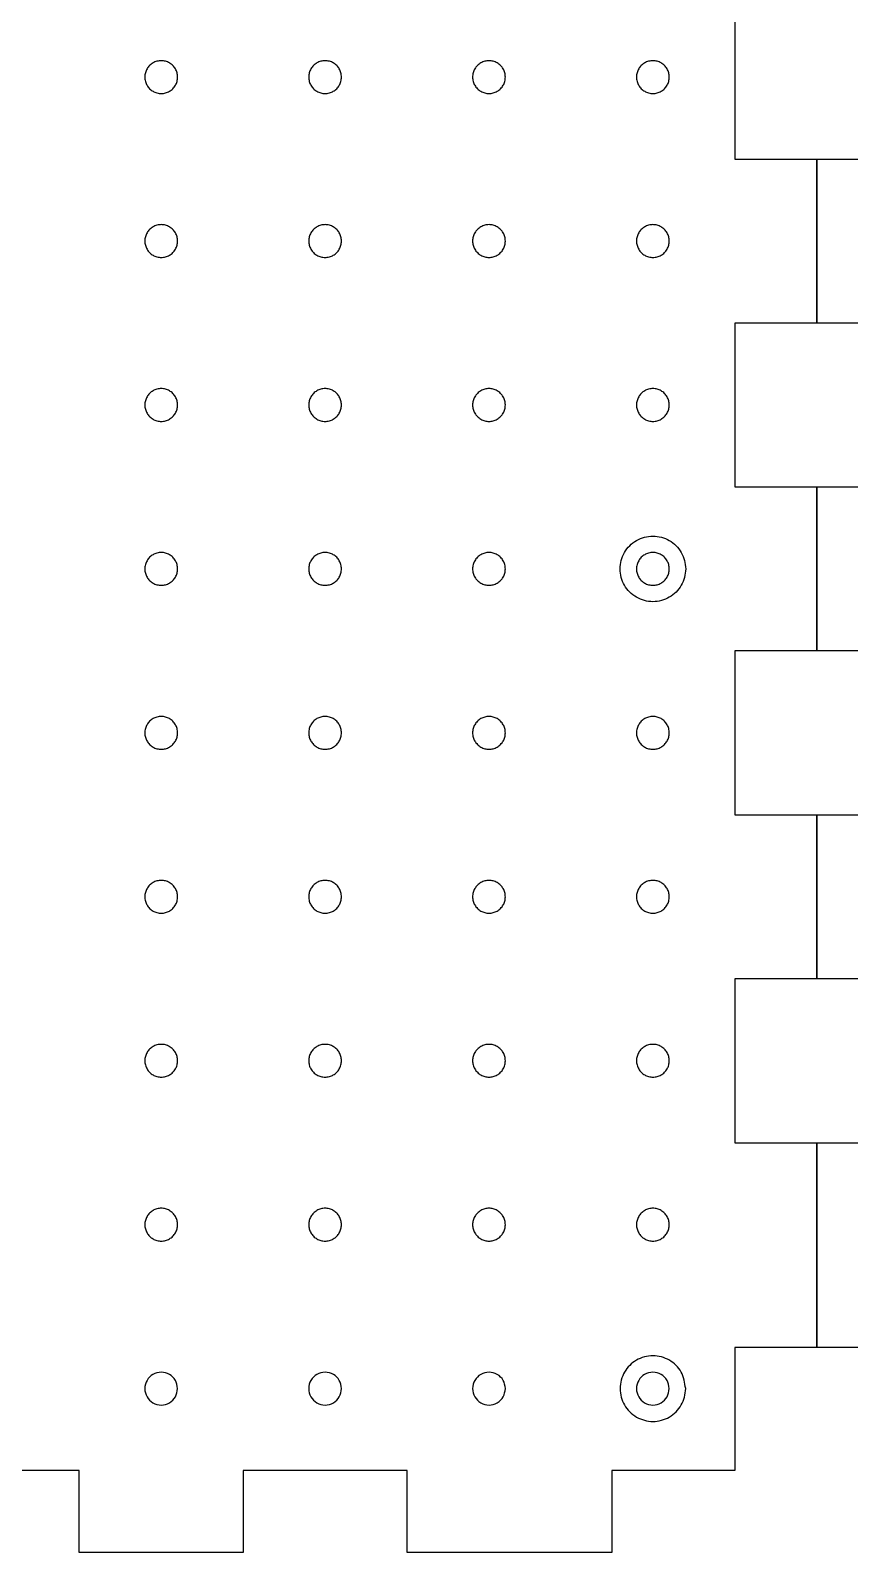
# Model space of a CAD drawing. Extents: x 1 to 323, y 39 to 399.
# Drawn here: x 52.8 to 102.8, y 39.3 to 132.2 of the extents above; entities that cross this region are included whole.
import ezdxf

# ---------------------------------------------------------------- set-up
doc = ezdxf.new("R2010")
doc.units = 0
doc.layers.add('Layer_1', color=7, linetype='CONTINUOUS')

msp = doc.modelspace()

# ---------------------------------------------------------------- linework, layer by layer
at = {"layer": 'Layer_1', "color": 7}
for points in [[(95.774505, 134.326936), (95.774505, 124.326928), (100.774509, 124.326928), (100.774509, 114.32692), (95.774505, 114.32692), (95.774505, 104.326911), (100.774509, 104.326911), (100.774509, 94.326903), (95.774505, 94.326903), (95.774505, 84.326895), (100.774509, 84.326895), (100.774509, 74.326887), (95.774505, 74.326887), (95.774505, 64.326879), (100.774509, 64.326879), (100.774509, 51.826875), (95.774505, 51.826875), (95.774505, 44.326876), (88.2745, 44.326876), (88.2745, 39.326858), (75.774489, 39.326858), (75.774489, 44.326876), (65.774481, 44.326876), (65.774481, 39.326858), (55.774472, 39.326858), (55.774472, 44.326876), (45.774464, 44.326876)], [(105.774513, 114.32692), (100.774509, 114.32692), (100.774509, 124.326928), (105.774513, 124.326928)], [(105.774513, 94.326903), (100.774509, 94.326903), (100.774509, 104.326911), (105.774513, 104.326911)], [(105.774513, 74.326887), (100.774509, 74.326887), (100.774509, 84.326895), (105.774513, 84.326895)], [(105.774513, 51.826875), (100.774509, 51.826875), (100.774509, 64.326879), (105.774513, 64.326879)]]:
    msp.add_lwpolyline(points, dxfattribs=at)
for points in [[(61.774477, 129.326935), (61.774477, 129.326935)], [(71.774483, 129.326935), (71.774483, 129.326935)], [(81.774497, 129.326935), (81.774497, 129.326935)], [(91.774499, 129.326935), (91.774499, 129.326935)], [(61.774477, 119.326924), (61.774477, 119.326924)], [(71.774483, 119.326924), (71.774483, 119.326924)], [(81.774497, 119.326924), (81.774497, 119.326924)], [(91.774499, 119.326924), (91.774499, 119.326924)], [(61.774477, 109.326916), (61.774477, 109.326916)], [(71.774483, 109.326916), (71.774483, 109.326916)], [(81.774497, 109.326916), (81.774497, 109.326916)], [(91.774499, 109.326916), (91.774499, 109.326916)], [(61.774477, 99.326905), (61.774477, 99.326905)], [(71.774483, 99.326905), (71.774483, 99.326905)], [(81.774497, 99.326905), (81.774497, 99.326905)], [(91.774499, 99.326905), (91.774499, 99.326905)], [(92.7745, 99.326905), (92.7745, 99.326905)], [(61.774477, 89.326896), (61.774477, 89.326896)], [(71.774483, 89.326896), (71.774483, 89.326896)], [(81.774497, 89.326896), (81.774497, 89.326896)], [(91.774499, 89.326896), (91.774499, 89.326896)], [(61.774477, 79.326885), (61.774477, 79.326885)], [(71.774483, 79.326885), (71.774483, 79.326885)], [(81.774497, 79.326885), (81.774497, 79.326885)], [(91.774499, 79.326885), (91.774499, 79.326885)], [(61.774477, 69.326874), (61.774477, 69.326874)], [(71.774483, 69.326874), (71.774483, 69.326874)], [(81.774497, 69.326874), (81.774497, 69.326874)], [(91.774499, 69.326874), (91.774499, 69.326874)], [(61.774477, 59.326883), (61.774477, 59.326883)], [(71.774483, 59.326883), (71.774483, 59.326883)], [(81.774497, 59.326883), (81.774497, 59.326883)], [(91.774499, 59.326883), (91.774499, 59.326883)], [(61.774477, 49.326866), (61.774477, 49.326866)], [(71.774483, 49.326866), (71.774483, 49.326866)], [(81.774497, 49.326866), (81.774497, 49.326866)], [(91.774499, 49.326866), (91.774499, 49.326866)], [(92.7745, 49.326866), (92.7745, 49.326866)]]:
    msp.add_lwpolyline(points, close=True, dxfattribs=at)
for points, knots in [([(61.774477, 129.326935), (61.767811, 129.239426), (61.754534, 129.065134), (61.649608, 128.821219), (61.489975, 128.611658), (61.280133, 128.450977), (61.036293, 128.349944), (60.774472, 128.315381), (60.512677, 128.349944), (60.26876, 128.450977), (60.0592, 128.611658), (59.898518, 128.821219), (59.797485, 129.065134), (59.762923, 129.326935), (59.797485, 129.588736), (59.898518, 129.832651), (60.0592, 130.042211), (60.26876, 130.202893), (60.512677, 130.303926), (60.774472, 130.338488), (61.036293, 130.303926), (61.280133, 130.202893), (61.489975, 130.042211), (61.649608, 129.832651), (61.754534, 129.588736), (61.767811, 129.414443), (61.774477, 129.326935)], [0, 0, 0, 0, 0.261775, 0.521384, 0.783159, 1.044934, 1.304543, 1.566318, 1.828093, 2.087702, 2.349477, 2.611252, 2.870861, 3.132636, 3.394411, 3.65402, 3.915795, 4.17757, 4.437179, 4.698954, 4.960729, 5.220338, 5.482113, 5.743888, 6.003497, 6.265272, 6.265272, 6.265272, 6.265272]), ([(71.774483, 129.326935), (71.767816, 129.239426), (71.754539, 129.065134), (71.649614, 128.821219), (71.48998, 128.611658), (71.280139, 128.450977), (71.036299, 128.349944), (70.774478, 128.315381), (70.512682, 128.349944), (70.268766, 128.450977), (70.059206, 128.611658), (69.898524, 128.821219), (69.797491, 129.065134), (69.762928, 129.326935), (69.797491, 129.588736), (69.898524, 129.832651), (70.059206, 130.042211), (70.268766, 130.202893), (70.512682, 130.303926), (70.774478, 130.338488), (71.036299, 130.303926), (71.280139, 130.202893), (71.48998, 130.042211), (71.649614, 129.832651), (71.754539, 129.588736), (71.767816, 129.414443), (71.774483, 129.326935)], [0, 0, 0, 0, 0.261775, 0.521384, 0.783159, 1.044934, 1.304543, 1.566318, 1.828093, 2.087702, 2.349477, 2.611252, 2.870861, 3.132636, 3.394411, 3.65402, 3.915795, 4.17757, 4.437179, 4.698954, 4.960729, 5.220338, 5.482113, 5.743888, 6.003497, 6.265272, 6.265272, 6.265272, 6.265272]), ([(81.774497, 129.326935), (81.76783, 129.239426), (81.754553, 129.065134), (81.649628, 128.821219), (81.489994, 128.611658), (81.280152, 128.450977), (81.036313, 128.349944), (80.774491, 128.315381), (80.512696, 128.349944), (80.26878, 128.450977), (80.059219, 128.611658), (79.898537, 128.821219), (79.797505, 129.065134), (79.762942, 129.326935), (79.797505, 129.588736), (79.898537, 129.832651), (80.059219, 130.042211), (80.26878, 130.202893), (80.512696, 130.303926), (80.774491, 130.338488), (81.036313, 130.303926), (81.280152, 130.202893), (81.489994, 130.042211), (81.649628, 129.832651), (81.754553, 129.588736), (81.76783, 129.414443), (81.774497, 129.326935)], [0, 0, 0, 0, 0.261775, 0.521384, 0.783159, 1.044934, 1.304543, 1.566318, 1.828093, 2.087702, 2.349477, 2.611252, 2.870861, 3.132636, 3.394411, 3.65402, 3.915795, 4.17757, 4.437179, 4.698954, 4.960729, 5.220338, 5.482113, 5.743888, 6.003497, 6.265272, 6.265272, 6.265272, 6.265272]), ([(91.774499, 129.326935), (91.767833, 129.239426), (91.754556, 129.065134), (91.64963, 128.821219), (91.489997, 128.611658), (91.280155, 128.450977), (91.036315, 128.349944), (90.774494, 128.315381), (90.512698, 128.349944), (90.268782, 128.450977), (90.059222, 128.611658), (89.89854, 128.821219), (89.797507, 129.065134), (89.762945, 129.326935), (89.797507, 129.588736), (89.89854, 129.832651), (90.059222, 130.042211), (90.268782, 130.202893), (90.512698, 130.303926), (90.774494, 130.338488), (91.036315, 130.303926), (91.280155, 130.202893), (91.489997, 130.042211), (91.64963, 129.832651), (91.754556, 129.588736), (91.767833, 129.414443), (91.774499, 129.326935)], [0, 0, 0, 0, 0.261775, 0.521384, 0.783159, 1.044934, 1.304543, 1.566318, 1.828093, 2.087702, 2.349477, 2.611252, 2.870861, 3.132636, 3.394411, 3.65402, 3.915795, 4.17757, 4.437179, 4.698954, 4.960729, 5.220338, 5.482113, 5.743888, 6.003497, 6.265272, 6.265272, 6.265272, 6.265272]), ([(61.774477, 119.326924), (61.767811, 119.239415), (61.754534, 119.065123), (61.649608, 118.821208), (61.489975, 118.611647), (61.280133, 118.450966), (61.036293, 118.349933), (60.774472, 118.31537), (60.512677, 118.349933), (60.26876, 118.450966), (60.0592, 118.611647), (59.898518, 118.821208), (59.797485, 119.065123), (59.762923, 119.326924), (59.797485, 119.588725), (59.898518, 119.83264), (60.0592, 120.0422), (60.26876, 120.202882), (60.512677, 120.303915), (60.774472, 120.338477), (61.036293, 120.303915), (61.280133, 120.202882), (61.489975, 120.0422), (61.649608, 119.83264), (61.754534, 119.588725), (61.767811, 119.414432), (61.774477, 119.326924)], [0, 0, 0, 0, 0.261775, 0.521384, 0.783159, 1.044934, 1.304543, 1.566318, 1.828093, 2.087702, 2.349477, 2.611252, 2.870861, 3.132636, 3.394411, 3.65402, 3.915795, 4.17757, 4.437179, 4.698954, 4.960729, 5.220338, 5.482113, 5.743888, 6.003497, 6.265272, 6.265272, 6.265272, 6.265272]), ([(71.774483, 119.326924), (71.767816, 119.239415), (71.754539, 119.065123), (71.649614, 118.821208), (71.48998, 118.611647), (71.280139, 118.450966), (71.036299, 118.349933), (70.774478, 118.31537), (70.512682, 118.349933), (70.268766, 118.450966), (70.059206, 118.611647), (69.898524, 118.821208), (69.797491, 119.065123), (69.762928, 119.326924), (69.797491, 119.588725), (69.898524, 119.83264), (70.059206, 120.0422), (70.268766, 120.202882), (70.512682, 120.303915), (70.774478, 120.338477), (71.036299, 120.303915), (71.280139, 120.202882), (71.48998, 120.0422), (71.649614, 119.83264), (71.754539, 119.588725), (71.767816, 119.414432), (71.774483, 119.326924)], [0, 0, 0, 0, 0.261775, 0.521384, 0.783159, 1.044934, 1.304543, 1.566318, 1.828093, 2.087702, 2.349477, 2.611252, 2.870861, 3.132636, 3.394411, 3.65402, 3.915795, 4.17757, 4.437179, 4.698954, 4.960729, 5.220338, 5.482113, 5.743888, 6.003497, 6.265272, 6.265272, 6.265272, 6.265272]), ([(81.774497, 119.326924), (81.76783, 119.239415), (81.754553, 119.065123), (81.649628, 118.821208), (81.489994, 118.611647), (81.280152, 118.450966), (81.036313, 118.349933), (80.774491, 118.31537), (80.512696, 118.349933), (80.26878, 118.450966), (80.059219, 118.611647), (79.898537, 118.821208), (79.797505, 119.065123), (79.762942, 119.326924), (79.797505, 119.588725), (79.898537, 119.83264), (80.059219, 120.0422), (80.26878, 120.202882), (80.512696, 120.303915), (80.774491, 120.338477), (81.036313, 120.303915), (81.280152, 120.202882), (81.489994, 120.0422), (81.649628, 119.83264), (81.754553, 119.588725), (81.76783, 119.414432), (81.774497, 119.326924)], [0, 0, 0, 0, 0.261775, 0.521384, 0.783159, 1.044934, 1.304543, 1.566318, 1.828093, 2.087702, 2.349477, 2.611252, 2.870861, 3.132636, 3.394411, 3.65402, 3.915795, 4.17757, 4.437179, 4.698954, 4.960729, 5.220338, 5.482113, 5.743888, 6.003497, 6.265272, 6.265272, 6.265272, 6.265272]), ([(91.774499, 119.326924), (91.767833, 119.239415), (91.754556, 119.065123), (91.64963, 118.821208), (91.489997, 118.611647), (91.280155, 118.450966), (91.036315, 118.349933), (90.774494, 118.31537), (90.512698, 118.349933), (90.268782, 118.450966), (90.059222, 118.611647), (89.89854, 118.821208), (89.797507, 119.065123), (89.762945, 119.326924), (89.797507, 119.588725), (89.89854, 119.83264), (90.059222, 120.0422), (90.268782, 120.202882), (90.512698, 120.303915), (90.774494, 120.338477), (91.036315, 120.303915), (91.280155, 120.202882), (91.489997, 120.0422), (91.64963, 119.83264), (91.754556, 119.588725), (91.767833, 119.414432), (91.774499, 119.326924)], [0, 0, 0, 0, 0.261775, 0.521384, 0.783159, 1.044934, 1.304543, 1.566318, 1.828093, 2.087702, 2.349477, 2.611252, 2.870861, 3.132636, 3.394411, 3.65402, 3.915795, 4.17757, 4.437179, 4.698954, 4.960729, 5.220338, 5.482113, 5.743888, 6.003497, 6.265272, 6.265272, 6.265272, 6.265272]), ([(61.774477, 109.326916), (61.767811, 109.239407), (61.754534, 109.065115), (61.649608, 108.8212), (61.489975, 108.611639), (61.280133, 108.450957), (61.036293, 108.349924), (60.774472, 108.315362), (60.512677, 108.349924), (60.26876, 108.450957), (60.0592, 108.611639), (59.898518, 108.8212), (59.797485, 109.065115), (59.762923, 109.326916), (59.797485, 109.588717), (59.898518, 109.832631), (60.0592, 110.042192), (60.26876, 110.202874), (60.512677, 110.303907), (60.774472, 110.338469), (61.036293, 110.303907), (61.280133, 110.202874), (61.489975, 110.042192), (61.649608, 109.832631), (61.754534, 109.588717), (61.767811, 109.414424), (61.774477, 109.326916)], [0, 0, 0, 0, 0.261775, 0.521384, 0.783159, 1.044934, 1.304543, 1.566318, 1.828093, 2.087702, 2.349477, 2.611252, 2.870861, 3.132636, 3.394411, 3.65402, 3.915795, 4.17757, 4.437179, 4.698954, 4.960729, 5.220338, 5.482113, 5.743888, 6.003497, 6.265272, 6.265272, 6.265272, 6.265272]), ([(71.774483, 109.326916), (71.767816, 109.239407), (71.754539, 109.065115), (71.649614, 108.8212), (71.48998, 108.611639), (71.280139, 108.450957), (71.036299, 108.349924), (70.774478, 108.315362), (70.512682, 108.349924), (70.268766, 108.450957), (70.059206, 108.611639), (69.898524, 108.8212), (69.797491, 109.065115), (69.762928, 109.326916), (69.797491, 109.588717), (69.898524, 109.832631), (70.059206, 110.042192), (70.268766, 110.202874), (70.512682, 110.303907), (70.774478, 110.338469), (71.036299, 110.303907), (71.280139, 110.202874), (71.48998, 110.042192), (71.649614, 109.832631), (71.754539, 109.588717), (71.767816, 109.414424), (71.774483, 109.326916)], [0, 0, 0, 0, 0.261775, 0.521384, 0.783159, 1.044934, 1.304543, 1.566318, 1.828093, 2.087702, 2.349477, 2.611252, 2.870861, 3.132636, 3.394411, 3.65402, 3.915795, 4.17757, 4.437179, 4.698954, 4.960729, 5.220338, 5.482113, 5.743888, 6.003497, 6.265272, 6.265272, 6.265272, 6.265272]), ([(81.774497, 109.326916), (81.76783, 109.239407), (81.754553, 109.065115), (81.649628, 108.8212), (81.489994, 108.611639), (81.280152, 108.450957), (81.036313, 108.349924), (80.774491, 108.315362), (80.512696, 108.349924), (80.26878, 108.450957), (80.059219, 108.611639), (79.898537, 108.8212), (79.797505, 109.065115), (79.762942, 109.326916), (79.797505, 109.588717), (79.898537, 109.832631), (80.059219, 110.042192), (80.26878, 110.202874), (80.512696, 110.303907), (80.774491, 110.338469), (81.036313, 110.303907), (81.280152, 110.202874), (81.489994, 110.042192), (81.649628, 109.832631), (81.754553, 109.588717), (81.76783, 109.414424), (81.774497, 109.326916)], [0, 0, 0, 0, 0.261775, 0.521384, 0.783159, 1.044934, 1.304543, 1.566318, 1.828093, 2.087702, 2.349477, 2.611252, 2.870861, 3.132636, 3.394411, 3.65402, 3.915795, 4.17757, 4.437179, 4.698954, 4.960729, 5.220338, 5.482113, 5.743888, 6.003497, 6.265272, 6.265272, 6.265272, 6.265272]), ([(91.774499, 109.326916), (91.767833, 109.239407), (91.754556, 109.065115), (91.64963, 108.8212), (91.489997, 108.611639), (91.280155, 108.450957), (91.036315, 108.349924), (90.774494, 108.315362), (90.512698, 108.349924), (90.268782, 108.450957), (90.059222, 108.611639), (89.89854, 108.8212), (89.797507, 109.065115), (89.762945, 109.326916), (89.797507, 109.588717), (89.89854, 109.832631), (90.059222, 110.042192), (90.268782, 110.202874), (90.512698, 110.303907), (90.774494, 110.338469), (91.036315, 110.303907), (91.280155, 110.202874), (91.489997, 110.042192), (91.64963, 109.832631), (91.754556, 109.588717), (91.767833, 109.414424), (91.774499, 109.326916)], [0, 0, 0, 0, 0.261775, 0.521384, 0.783159, 1.044934, 1.304543, 1.566318, 1.828093, 2.087702, 2.349477, 2.611252, 2.870861, 3.132636, 3.394411, 3.65402, 3.915795, 4.17757, 4.437179, 4.698954, 4.960729, 5.220338, 5.482113, 5.743888, 6.003497, 6.265272, 6.265272, 6.265272, 6.265272]), ([(92.7745, 99.326904), (92.761167, 99.151888), (92.734613, 98.803303), (92.524762, 98.315473), (92.205495, 97.896352), (91.785812, 97.574988), (91.298132, 97.372922), (90.77449, 97.303798), (90.250899, 97.372922), (89.763066, 97.574988), (89.343946, 97.896352), (89.022582, 98.315473), (88.820516, 98.803303), (88.751391, 99.326904), (88.820516, 99.850506), (89.022582, 100.338336), (89.343946, 100.757457), (89.763066, 101.078821), (90.250899, 101.280887), (90.77449, 101.350012), (91.298132, 101.280887), (91.785812, 101.078821), (92.205495, 100.757457), (92.524762, 100.338336), (92.734613, 99.850506), (92.761167, 99.501921), (92.7745, 99.326905)], [0, 0, 0, 0, 0.52355, 1.042768, 1.566318, 2.089868, 2.609086, 3.132636, 3.656186, 4.175404, 4.698954, 5.222504, 5.741722, 6.265272, 6.788822, 7.30804, 7.83159, 8.35514, 8.874358, 9.397908, 9.921458, 10.440676, 10.964226, 11.487776, 12.006994, 12.530544, 12.530544, 12.530544, 12.530544]), ([(61.774477, 99.326905), (61.767811, 99.239396), (61.754534, 99.065104), (61.649608, 98.821189), (61.489975, 98.611628), (61.280133, 98.450946), (61.036293, 98.349913), (60.774472, 98.315351), (60.512677, 98.349913), (60.26876, 98.450946), (60.0592, 98.611628), (59.898518, 98.821189), (59.797485, 99.065104), (59.762923, 99.326905), (59.797485, 99.588705), (59.898518, 99.83262), (60.0592, 100.042181), (60.26876, 100.202863), (60.512677, 100.303896), (60.774472, 100.338458), (61.036293, 100.303896), (61.280133, 100.202863), (61.489975, 100.042181), (61.649608, 99.83262), (61.754534, 99.588705), (61.767811, 99.414413), (61.774477, 99.326905)], [0, 0, 0, 0, 0.261775, 0.521384, 0.783159, 1.044934, 1.304543, 1.566318, 1.828093, 2.087702, 2.349477, 2.611252, 2.870861, 3.132636, 3.394411, 3.65402, 3.915795, 4.17757, 4.437179, 4.698954, 4.960729, 5.220338, 5.482113, 5.743888, 6.003497, 6.265272, 6.265272, 6.265272, 6.265272]), ([(71.774483, 99.326905), (71.767816, 99.239396), (71.754539, 99.065104), (71.649614, 98.821189), (71.48998, 98.611628), (71.280139, 98.450946), (71.036299, 98.349913), (70.774478, 98.315351), (70.512682, 98.349913), (70.268766, 98.450946), (70.059206, 98.611628), (69.898524, 98.821189), (69.797491, 99.065104), (69.762928, 99.326905), (69.797491, 99.588705), (69.898524, 99.83262), (70.059206, 100.042181), (70.268766, 100.202863), (70.512682, 100.303896), (70.774478, 100.338458), (71.036299, 100.303896), (71.280139, 100.202863), (71.48998, 100.042181), (71.649614, 99.83262), (71.754539, 99.588705), (71.767816, 99.414413), (71.774483, 99.326905)], [0, 0, 0, 0, 0.261775, 0.521384, 0.783159, 1.044934, 1.304543, 1.566318, 1.828093, 2.087702, 2.349477, 2.611252, 2.870861, 3.132636, 3.394411, 3.65402, 3.915795, 4.17757, 4.437179, 4.698954, 4.960729, 5.220338, 5.482113, 5.743888, 6.003497, 6.265272, 6.265272, 6.265272, 6.265272]), ([(81.774497, 99.326905), (81.76783, 99.239396), (81.754553, 99.065104), (81.649628, 98.821189), (81.489994, 98.611628), (81.280152, 98.450946), (81.036313, 98.349913), (80.774491, 98.315351), (80.512696, 98.349913), (80.26878, 98.450946), (80.059219, 98.611628), (79.898537, 98.821189), (79.797505, 99.065104), (79.762942, 99.326905), (79.797505, 99.588705), (79.898537, 99.83262), (80.059219, 100.042181), (80.26878, 100.202863), (80.512696, 100.303896), (80.774491, 100.338458), (81.036313, 100.303896), (81.280152, 100.202863), (81.489994, 100.042181), (81.649628, 99.83262), (81.754553, 99.588705), (81.76783, 99.414413), (81.774497, 99.326905)], [0, 0, 0, 0, 0.261775, 0.521384, 0.783159, 1.044934, 1.304543, 1.566318, 1.828093, 2.087702, 2.349477, 2.611252, 2.870861, 3.132636, 3.394411, 3.65402, 3.915795, 4.17757, 4.437179, 4.698954, 4.960729, 5.220338, 5.482113, 5.743888, 6.003497, 6.265272, 6.265272, 6.265272, 6.265272]), ([(91.774499, 99.326905), (91.767833, 99.239396), (91.754556, 99.065104), (91.64963, 98.821189), (91.489997, 98.611628), (91.280155, 98.450946), (91.036315, 98.349913), (90.774494, 98.315351), (90.512698, 98.349913), (90.268782, 98.450946), (90.059222, 98.611628), (89.89854, 98.821189), (89.797507, 99.065104), (89.762945, 99.326905), (89.797507, 99.588705), (89.89854, 99.83262), (90.059222, 100.042181), (90.268782, 100.202863), (90.512698, 100.303896), (90.774494, 100.338458), (91.036315, 100.303896), (91.280155, 100.202863), (91.489997, 100.042181), (91.64963, 99.83262), (91.754556, 99.588705), (91.767833, 99.414413), (91.774499, 99.326905)], [0, 0, 0, 0, 0.261775, 0.521384, 0.783159, 1.044934, 1.304543, 1.566318, 1.828093, 2.087702, 2.349477, 2.611252, 2.870861, 3.132636, 3.394411, 3.65402, 3.915795, 4.17757, 4.437179, 4.698954, 4.960729, 5.220338, 5.482113, 5.743888, 6.003497, 6.265272, 6.265272, 6.265272, 6.265272]), ([(61.774477, 89.326896), (61.767811, 89.239388), (61.754534, 89.065095), (61.649608, 88.821181), (61.489975, 88.61162), (61.280133, 88.450938), (61.036293, 88.349905), (60.774472, 88.315343), (60.512677, 88.349905), (60.26876, 88.450938), (60.0592, 88.61162), (59.898518, 88.821181), (59.797485, 89.065095), (59.762923, 89.326896), (59.797485, 89.588697), (59.898518, 89.832612), (60.0592, 90.042173), (60.26876, 90.202855), (60.512677, 90.303887), (60.774472, 90.33845), (61.036293, 90.303887), (61.280133, 90.202855), (61.489975, 90.042173), (61.649608, 89.832612), (61.754534, 89.588697), (61.767811, 89.414405), (61.774477, 89.326896)], [0, 0, 0, 0, 0.261775, 0.521384, 0.783159, 1.044934, 1.304543, 1.566318, 1.828093, 2.087702, 2.349477, 2.611252, 2.870861, 3.132636, 3.394411, 3.65402, 3.915795, 4.17757, 4.437179, 4.698954, 4.960729, 5.220338, 5.482113, 5.743888, 6.003497, 6.265272, 6.265272, 6.265272, 6.265272]), ([(71.774483, 89.326896), (71.767816, 89.239388), (71.754539, 89.065095), (71.649614, 88.821181), (71.48998, 88.61162), (71.280139, 88.450938), (71.036299, 88.349905), (70.774478, 88.315343), (70.512682, 88.349905), (70.268766, 88.450938), (70.059206, 88.61162), (69.898524, 88.821181), (69.797491, 89.065095), (69.762928, 89.326896), (69.797491, 89.588697), (69.898524, 89.832612), (70.059206, 90.042173), (70.268766, 90.202855), (70.512682, 90.303887), (70.774478, 90.33845), (71.036299, 90.303887), (71.280139, 90.202855), (71.48998, 90.042173), (71.649614, 89.832612), (71.754539, 89.588697), (71.767816, 89.414405), (71.774483, 89.326896)], [0, 0, 0, 0, 0.261775, 0.521384, 0.783159, 1.044934, 1.304543, 1.566318, 1.828093, 2.087702, 2.349477, 2.611252, 2.870861, 3.132636, 3.394411, 3.65402, 3.915795, 4.17757, 4.437179, 4.698954, 4.960729, 5.220338, 5.482113, 5.743888, 6.003497, 6.265272, 6.265272, 6.265272, 6.265272]), ([(81.774497, 89.326896), (81.76783, 89.239388), (81.754553, 89.065095), (81.649628, 88.821181), (81.489994, 88.61162), (81.280152, 88.450938), (81.036313, 88.349905), (80.774491, 88.315343), (80.512696, 88.349905), (80.26878, 88.450938), (80.059219, 88.61162), (79.898537, 88.821181), (79.797505, 89.065095), (79.762942, 89.326896), (79.797505, 89.588697), (79.898537, 89.832612), (80.059219, 90.042173), (80.26878, 90.202855), (80.512696, 90.303887), (80.774491, 90.33845), (81.036313, 90.303887), (81.280152, 90.202855), (81.489994, 90.042173), (81.649628, 89.832612), (81.754553, 89.588697), (81.76783, 89.414405), (81.774497, 89.326896)], [0, 0, 0, 0, 0.261775, 0.521384, 0.783159, 1.044934, 1.304543, 1.566318, 1.828093, 2.087702, 2.349477, 2.611252, 2.870861, 3.132636, 3.394411, 3.65402, 3.915795, 4.17757, 4.437179, 4.698954, 4.960729, 5.220338, 5.482113, 5.743888, 6.003497, 6.265272, 6.265272, 6.265272, 6.265272]), ([(91.774499, 89.326896), (91.767833, 89.239388), (91.754556, 89.065095), (91.64963, 88.821181), (91.489997, 88.61162), (91.280155, 88.450938), (91.036315, 88.349905), (90.774494, 88.315343), (90.512698, 88.349905), (90.268782, 88.450938), (90.059222, 88.61162), (89.89854, 88.821181), (89.797507, 89.065095), (89.762945, 89.326896), (89.797507, 89.588697), (89.89854, 89.832612), (90.059222, 90.042173), (90.268782, 90.202855), (90.512698, 90.303887), (90.774494, 90.33845), (91.036315, 90.303887), (91.280155, 90.202855), (91.489997, 90.042173), (91.64963, 89.832612), (91.754556, 89.588697), (91.767833, 89.414405), (91.774499, 89.326896)], [0, 0, 0, 0, 0.261775, 0.521384, 0.783159, 1.044934, 1.304543, 1.566318, 1.828093, 2.087702, 2.349477, 2.611252, 2.870861, 3.132636, 3.394411, 3.65402, 3.915795, 4.17757, 4.437179, 4.698954, 4.960729, 5.220338, 5.482113, 5.743888, 6.003497, 6.265272, 6.265272, 6.265272, 6.265272]), ([(61.774477, 79.326885), (61.767811, 79.239377), (61.754534, 79.065084), (61.649608, 78.821169), (61.489975, 78.611609), (61.280133, 78.450927), (61.036293, 78.349894), (60.774472, 78.315332), (60.512677, 78.349894), (60.26876, 78.450927), (60.0592, 78.611609), (59.898518, 78.821169), (59.797485, 79.065084), (59.762923, 79.326885), (59.797485, 79.588686), (59.898518, 79.832601), (60.0592, 80.042162), (60.26876, 80.202844), (60.512677, 80.303876), (60.774472, 80.338439), (61.036293, 80.303876), (61.280133, 80.202844), (61.489975, 80.042162), (61.649608, 79.832601), (61.754534, 79.588686), (61.767811, 79.414394), (61.774477, 79.326885)], [0, 0, 0, 0, 0.261775, 0.521384, 0.783159, 1.044934, 1.304543, 1.566318, 1.828093, 2.087702, 2.349477, 2.611252, 2.870861, 3.132636, 3.394411, 3.65402, 3.915795, 4.17757, 4.437179, 4.698954, 4.960729, 5.220338, 5.482113, 5.743888, 6.003497, 6.265272, 6.265272, 6.265272, 6.265272]), ([(71.774483, 79.326885), (71.767816, 79.239377), (71.754539, 79.065084), (71.649614, 78.821169), (71.48998, 78.611609), (71.280139, 78.450927), (71.036299, 78.349894), (70.774478, 78.315332), (70.512682, 78.349894), (70.268766, 78.450927), (70.059206, 78.611609), (69.898524, 78.821169), (69.797491, 79.065084), (69.762928, 79.326885), (69.797491, 79.588686), (69.898524, 79.832601), (70.059206, 80.042162), (70.268766, 80.202844), (70.512682, 80.303876), (70.774478, 80.338439), (71.036299, 80.303876), (71.280139, 80.202844), (71.48998, 80.042162), (71.649614, 79.832601), (71.754539, 79.588686), (71.767816, 79.414394), (71.774483, 79.326885)], [0, 0, 0, 0, 0.261775, 0.521384, 0.783159, 1.044934, 1.304543, 1.566318, 1.828093, 2.087702, 2.349477, 2.611252, 2.870861, 3.132636, 3.394411, 3.65402, 3.915795, 4.17757, 4.437179, 4.698954, 4.960729, 5.220338, 5.482113, 5.743888, 6.003497, 6.265272, 6.265272, 6.265272, 6.265272]), ([(81.774497, 79.326885), (81.76783, 79.239377), (81.754553, 79.065084), (81.649628, 78.821169), (81.489994, 78.611609), (81.280152, 78.450927), (81.036313, 78.349894), (80.774491, 78.315332), (80.512696, 78.349894), (80.26878, 78.450927), (80.059219, 78.611609), (79.898537, 78.821169), (79.797505, 79.065084), (79.762942, 79.326885), (79.797505, 79.588686), (79.898537, 79.832601), (80.059219, 80.042162), (80.26878, 80.202844), (80.512696, 80.303876), (80.774491, 80.338439), (81.036313, 80.303876), (81.280152, 80.202844), (81.489994, 80.042162), (81.649628, 79.832601), (81.754553, 79.588686), (81.76783, 79.414394), (81.774497, 79.326885)], [0, 0, 0, 0, 0.261775, 0.521384, 0.783159, 1.044934, 1.304543, 1.566318, 1.828093, 2.087702, 2.349477, 2.611252, 2.870861, 3.132636, 3.394411, 3.65402, 3.915795, 4.17757, 4.437179, 4.698954, 4.960729, 5.220338, 5.482113, 5.743888, 6.003497, 6.265272, 6.265272, 6.265272, 6.265272]), ([(91.774499, 79.326885), (91.767833, 79.239377), (91.754556, 79.065084), (91.64963, 78.821169), (91.489997, 78.611609), (91.280155, 78.450927), (91.036315, 78.349894), (90.774494, 78.315332), (90.512698, 78.349894), (90.268782, 78.450927), (90.059222, 78.611609), (89.89854, 78.821169), (89.797507, 79.065084), (89.762945, 79.326885), (89.797507, 79.588686), (89.89854, 79.832601), (90.059222, 80.042162), (90.268782, 80.202844), (90.512698, 80.303876), (90.774494, 80.338439), (91.036315, 80.303876), (91.280155, 80.202844), (91.489997, 80.042162), (91.64963, 79.832601), (91.754556, 79.588686), (91.767833, 79.414394), (91.774499, 79.326885)], [0, 0, 0, 0, 0.261775, 0.521384, 0.783159, 1.044934, 1.304543, 1.566318, 1.828093, 2.087702, 2.349477, 2.611252, 2.870861, 3.132636, 3.394411, 3.65402, 3.915795, 4.17757, 4.437179, 4.698954, 4.960729, 5.220338, 5.482113, 5.743888, 6.003497, 6.265272, 6.265272, 6.265272, 6.265272]), ([(61.774477, 69.326874), (61.767811, 69.239366), (61.754534, 69.065073), (61.649608, 68.821158), (61.489975, 68.611598), (61.280133, 68.450916), (61.036293, 68.349883), (60.774472, 68.315321), (60.512677, 68.349883), (60.26876, 68.450916), (60.0592, 68.611598), (59.898518, 68.821158), (59.797485, 69.065073), (59.762923, 69.326874), (59.797485, 69.588675), (59.898518, 69.83259), (60.0592, 70.042151), (60.26876, 70.202832), (60.512677, 70.303865), (60.774472, 70.338428), (61.036293, 70.303865), (61.280133, 70.202832), (61.489975, 70.042151), (61.649608, 69.83259), (61.754534, 69.588675), (61.767811, 69.414383), (61.774477, 69.326874)], [0, 0, 0, 0, 0.261775, 0.521384, 0.783159, 1.044934, 1.304543, 1.566318, 1.828093, 2.087702, 2.349477, 2.611252, 2.870861, 3.132636, 3.394411, 3.65402, 3.915795, 4.17757, 4.437179, 4.698954, 4.960729, 5.220338, 5.482113, 5.743888, 6.003497, 6.265272, 6.265272, 6.265272, 6.265272]), ([(71.774483, 69.326874), (71.767816, 69.239366), (71.754539, 69.065073), (71.649614, 68.821158), (71.48998, 68.611598), (71.280139, 68.450916), (71.036299, 68.349883), (70.774478, 68.315321), (70.512682, 68.349883), (70.268766, 68.450916), (70.059206, 68.611598), (69.898524, 68.821158), (69.797491, 69.065073), (69.762928, 69.326874), (69.797491, 69.588675), (69.898524, 69.83259), (70.059206, 70.042151), (70.268766, 70.202832), (70.512682, 70.303865), (70.774478, 70.338428), (71.036299, 70.303865), (71.280139, 70.202832), (71.48998, 70.042151), (71.649614, 69.83259), (71.754539, 69.588675), (71.767816, 69.414383), (71.774483, 69.326874)], [0, 0, 0, 0, 0.261775, 0.521384, 0.783159, 1.044934, 1.304543, 1.566318, 1.828093, 2.087702, 2.349477, 2.611252, 2.870861, 3.132636, 3.394411, 3.65402, 3.915795, 4.17757, 4.437179, 4.698954, 4.960729, 5.220338, 5.482113, 5.743888, 6.003497, 6.265272, 6.265272, 6.265272, 6.265272]), ([(81.774497, 69.326874), (81.76783, 69.239366), (81.754553, 69.065073), (81.649628, 68.821158), (81.489994, 68.611598), (81.280152, 68.450916), (81.036313, 68.349883), (80.774491, 68.315321), (80.512696, 68.349883), (80.26878, 68.450916), (80.059219, 68.611598), (79.898537, 68.821158), (79.797505, 69.065073), (79.762942, 69.326874), (79.797505, 69.588675), (79.898537, 69.83259), (80.059219, 70.042151), (80.26878, 70.202832), (80.512696, 70.303865), (80.774491, 70.338428), (81.036313, 70.303865), (81.280152, 70.202832), (81.489994, 70.042151), (81.649628, 69.83259), (81.754553, 69.588675), (81.76783, 69.414383), (81.774497, 69.326874)], [0, 0, 0, 0, 0.261775, 0.521384, 0.783159, 1.044934, 1.304543, 1.566318, 1.828093, 2.087702, 2.349477, 2.611252, 2.870861, 3.132636, 3.394411, 3.65402, 3.915795, 4.17757, 4.437179, 4.698954, 4.960729, 5.220338, 5.482113, 5.743888, 6.003497, 6.265272, 6.265272, 6.265272, 6.265272]), ([(91.774499, 69.326874), (91.767833, 69.239366), (91.754556, 69.065073), (91.64963, 68.821158), (91.489997, 68.611598), (91.280155, 68.450916), (91.036315, 68.349883), (90.774494, 68.315321), (90.512698, 68.349883), (90.268782, 68.450916), (90.059222, 68.611598), (89.89854, 68.821158), (89.797507, 69.065073), (89.762945, 69.326874), (89.797507, 69.588675), (89.89854, 69.83259), (90.059222, 70.042151), (90.268782, 70.202832), (90.512698, 70.303865), (90.774494, 70.338428), (91.036315, 70.303865), (91.280155, 70.202832), (91.489997, 70.042151), (91.64963, 69.83259), (91.754556, 69.588675), (91.767833, 69.414383), (91.774499, 69.326874)], [0, 0, 0, 0, 0.261775, 0.521384, 0.783159, 1.044934, 1.304543, 1.566318, 1.828093, 2.087702, 2.349477, 2.611252, 2.870861, 3.132636, 3.394411, 3.65402, 3.915795, 4.17757, 4.437179, 4.698954, 4.960729, 5.220338, 5.482113, 5.743888, 6.003497, 6.265272, 6.265272, 6.265272, 6.265272]), ([(61.774477, 59.326883), (61.767811, 59.239375), (61.754534, 59.065082), (61.649608, 58.821167), (61.489975, 58.611607), (61.280133, 58.450925), (61.036293, 58.349892), (60.774472, 58.315329), (60.512677, 58.349892), (60.26876, 58.450925), (60.0592, 58.611607), (59.898518, 58.821167), (59.797485, 59.065082), (59.762923, 59.326883), (59.797485, 59.588684), (59.898518, 59.832599), (60.0592, 60.042159), (60.26876, 60.202841), (60.512677, 60.303874), (60.774472, 60.338436), (61.036293, 60.303874), (61.280133, 60.202841), (61.489975, 60.042159), (61.649608, 59.832599), (61.754534, 59.588684), (61.767811, 59.414391), (61.774477, 59.326883)], [0, 0, 0, 0, 0.261775, 0.521384, 0.783159, 1.044934, 1.304543, 1.566318, 1.828093, 2.087702, 2.349477, 2.611252, 2.870861, 3.132636, 3.394411, 3.65402, 3.915795, 4.17757, 4.437179, 4.698954, 4.960729, 5.220338, 5.482113, 5.743888, 6.003497, 6.265272, 6.265272, 6.265272, 6.265272]), ([(71.774483, 59.326883), (71.767816, 59.239375), (71.754539, 59.065082), (71.649614, 58.821167), (71.48998, 58.611607), (71.280139, 58.450925), (71.036299, 58.349892), (70.774478, 58.315329), (70.512682, 58.349892), (70.268766, 58.450925), (70.059206, 58.611607), (69.898524, 58.821167), (69.797491, 59.065082), (69.762928, 59.326883), (69.797491, 59.588684), (69.898524, 59.832599), (70.059206, 60.042159), (70.268766, 60.202841), (70.512682, 60.303874), (70.774478, 60.338436), (71.036299, 60.303874), (71.280139, 60.202841), (71.48998, 60.042159), (71.649614, 59.832599), (71.754539, 59.588684), (71.767816, 59.414391), (71.774483, 59.326883)], [0, 0, 0, 0, 0.261775, 0.521384, 0.783159, 1.044934, 1.304543, 1.566318, 1.828093, 2.087702, 2.349477, 2.611252, 2.870861, 3.132636, 3.394411, 3.65402, 3.915795, 4.17757, 4.437179, 4.698954, 4.960729, 5.220338, 5.482113, 5.743888, 6.003497, 6.265272, 6.265272, 6.265272, 6.265272]), ([(81.774497, 59.326883), (81.76783, 59.239375), (81.754553, 59.065082), (81.649628, 58.821167), (81.489994, 58.611607), (81.280152, 58.450925), (81.036313, 58.349892), (80.774491, 58.315329), (80.512696, 58.349892), (80.26878, 58.450925), (80.059219, 58.611607), (79.898537, 58.821167), (79.797505, 59.065082), (79.762942, 59.326883), (79.797505, 59.588684), (79.898537, 59.832599), (80.059219, 60.042159), (80.26878, 60.202841), (80.512696, 60.303874), (80.774491, 60.338436), (81.036313, 60.303874), (81.280152, 60.202841), (81.489994, 60.042159), (81.649628, 59.832599), (81.754553, 59.588684), (81.76783, 59.414391), (81.774497, 59.326883)], [0, 0, 0, 0, 0.261775, 0.521384, 0.783159, 1.044934, 1.304543, 1.566318, 1.828093, 2.087702, 2.349477, 2.611252, 2.870861, 3.132636, 3.394411, 3.65402, 3.915795, 4.17757, 4.437179, 4.698954, 4.960729, 5.220338, 5.482113, 5.743888, 6.003497, 6.265272, 6.265272, 6.265272, 6.265272]), ([(91.774499, 59.326883), (91.767833, 59.239375), (91.754556, 59.065082), (91.64963, 58.821167), (91.489997, 58.611607), (91.280155, 58.450925), (91.036315, 58.349892), (90.774494, 58.315329), (90.512698, 58.349892), (90.268782, 58.450925), (90.059222, 58.611607), (89.89854, 58.821167), (89.797507, 59.065082), (89.762945, 59.326883), (89.797507, 59.588684), (89.89854, 59.832599), (90.059222, 60.042159), (90.268782, 60.202841), (90.512698, 60.303874), (90.774494, 60.338436), (91.036315, 60.303874), (91.280155, 60.202841), (91.489997, 60.042159), (91.64963, 59.832599), (91.754556, 59.588684), (91.767833, 59.414391), (91.774499, 59.326883)], [0, 0, 0, 0, 0.261775, 0.521384, 0.783159, 1.044934, 1.304543, 1.566318, 1.828093, 2.087702, 2.349477, 2.611252, 2.870861, 3.132636, 3.394411, 3.65402, 3.915795, 4.17757, 4.437179, 4.698954, 4.960729, 5.220338, 5.482113, 5.743888, 6.003497, 6.265272, 6.265272, 6.265272, 6.265272]), ([(92.7745, 49.326866), (92.761169, 49.151848), (92.734618, 48.80326), (92.52477, 48.315425), (92.205504, 47.896299), (91.785819, 47.574931), (91.298136, 47.372862), (90.77449, 47.303736), (90.250896, 47.372863), (89.763057, 47.574926), (89.343948, 47.896315), (89.022535, 48.315363), (88.820657, 48.80349), (88.727568, 49.500186), (88.962326, 50.375005), (89.726856, 51.138644), (90.776313, 51.42233), (91.814991, 51.138872), (92.611218, 50.374113), (92.719529, 49.679434), (92.7745, 49.326866)], [0, 0, 0, 0, 0.523554, 1.042775, 1.566329, 2.089883, 2.609104, 3.132658, 3.656212, 4.175434, 4.698988, 5.222542, 5.741763, 6.265317, 7.311034, 8.325736, 9.371453, 10.41717, 11.431872, 12.477589, 12.477589, 12.477589, 12.477589]), ([(61.774477, 49.326866), (61.746992, 49.150583), (61.692837, 48.803245), (61.29472, 48.420855), (60.775394, 48.279168), (60.250616, 48.420855), (59.868533, 48.803245), (59.726739, 49.326866), (59.868533, 49.850487), (60.250616, 50.232878), (60.775394, 50.374565), (61.29472, 50.232878), (61.692837, 49.850487), (61.746992, 49.503149), (61.774477, 49.326866)], [0, 0, 0, 0, 0.522859, 1.030209, 1.553068, 2.075927, 2.583278, 3.106136, 3.628995, 4.136346, 4.659204, 5.182063, 5.689414, 6.212272, 6.212272, 6.212272, 6.212272]), ([(71.774483, 49.326866), (71.746997, 49.150583), (71.692842, 48.803245), (71.294725, 48.420855), (70.7754, 48.279168), (70.250622, 48.420855), (69.868539, 48.803245), (69.726744, 49.326866), (69.868539, 49.850487), (70.250622, 50.232878), (70.7754, 50.374565), (71.294725, 50.232878), (71.692842, 49.850487), (71.746997, 49.503149), (71.774483, 49.326866)], [0, 0, 0, 0, 0.522859, 1.030209, 1.553068, 2.075927, 2.583278, 3.106136, 3.628995, 4.136346, 4.659204, 5.182063, 5.689414, 6.212272, 6.212272, 6.212272, 6.212272]), ([(81.774497, 49.326866), (81.747011, 49.150583), (81.692856, 48.803245), (81.294739, 48.420855), (80.775414, 48.279168), (80.250635, 48.420855), (79.868553, 48.803245), (79.726758, 49.326866), (79.868553, 49.850487), (80.250635, 50.232878), (80.775414, 50.374565), (81.294739, 50.232878), (81.692856, 49.850487), (81.747011, 49.503149), (81.774497, 49.326866)], [0, 0, 0, 0, 0.522859, 1.030209, 1.553068, 2.075927, 2.583278, 3.106136, 3.628995, 4.136346, 4.659204, 5.182063, 5.689414, 6.212272, 6.212272, 6.212272, 6.212272]), ([(91.774499, 49.326866), (91.747014, 49.150583), (91.692859, 48.803245), (91.294742, 48.420855), (90.775416, 48.279168), (90.250638, 48.420855), (89.868555, 48.803245), (89.726761, 49.326866), (89.868555, 49.850487), (90.250638, 50.232878), (90.775416, 50.374565), (91.294742, 50.232878), (91.692859, 49.850487), (91.747014, 49.503149), (91.774499, 49.326866)], [0, 0, 0, 0, 0.522859, 1.030209, 1.553068, 2.075927, 2.583278, 3.106136, 3.628995, 4.136346, 4.659204, 5.182063, 5.689414, 6.212272, 6.212272, 6.212272, 6.212272])]:
    msp.add_open_spline(points, degree=3, knots=knots, dxfattribs=at)

doc.saveas('drawing.dxf')
